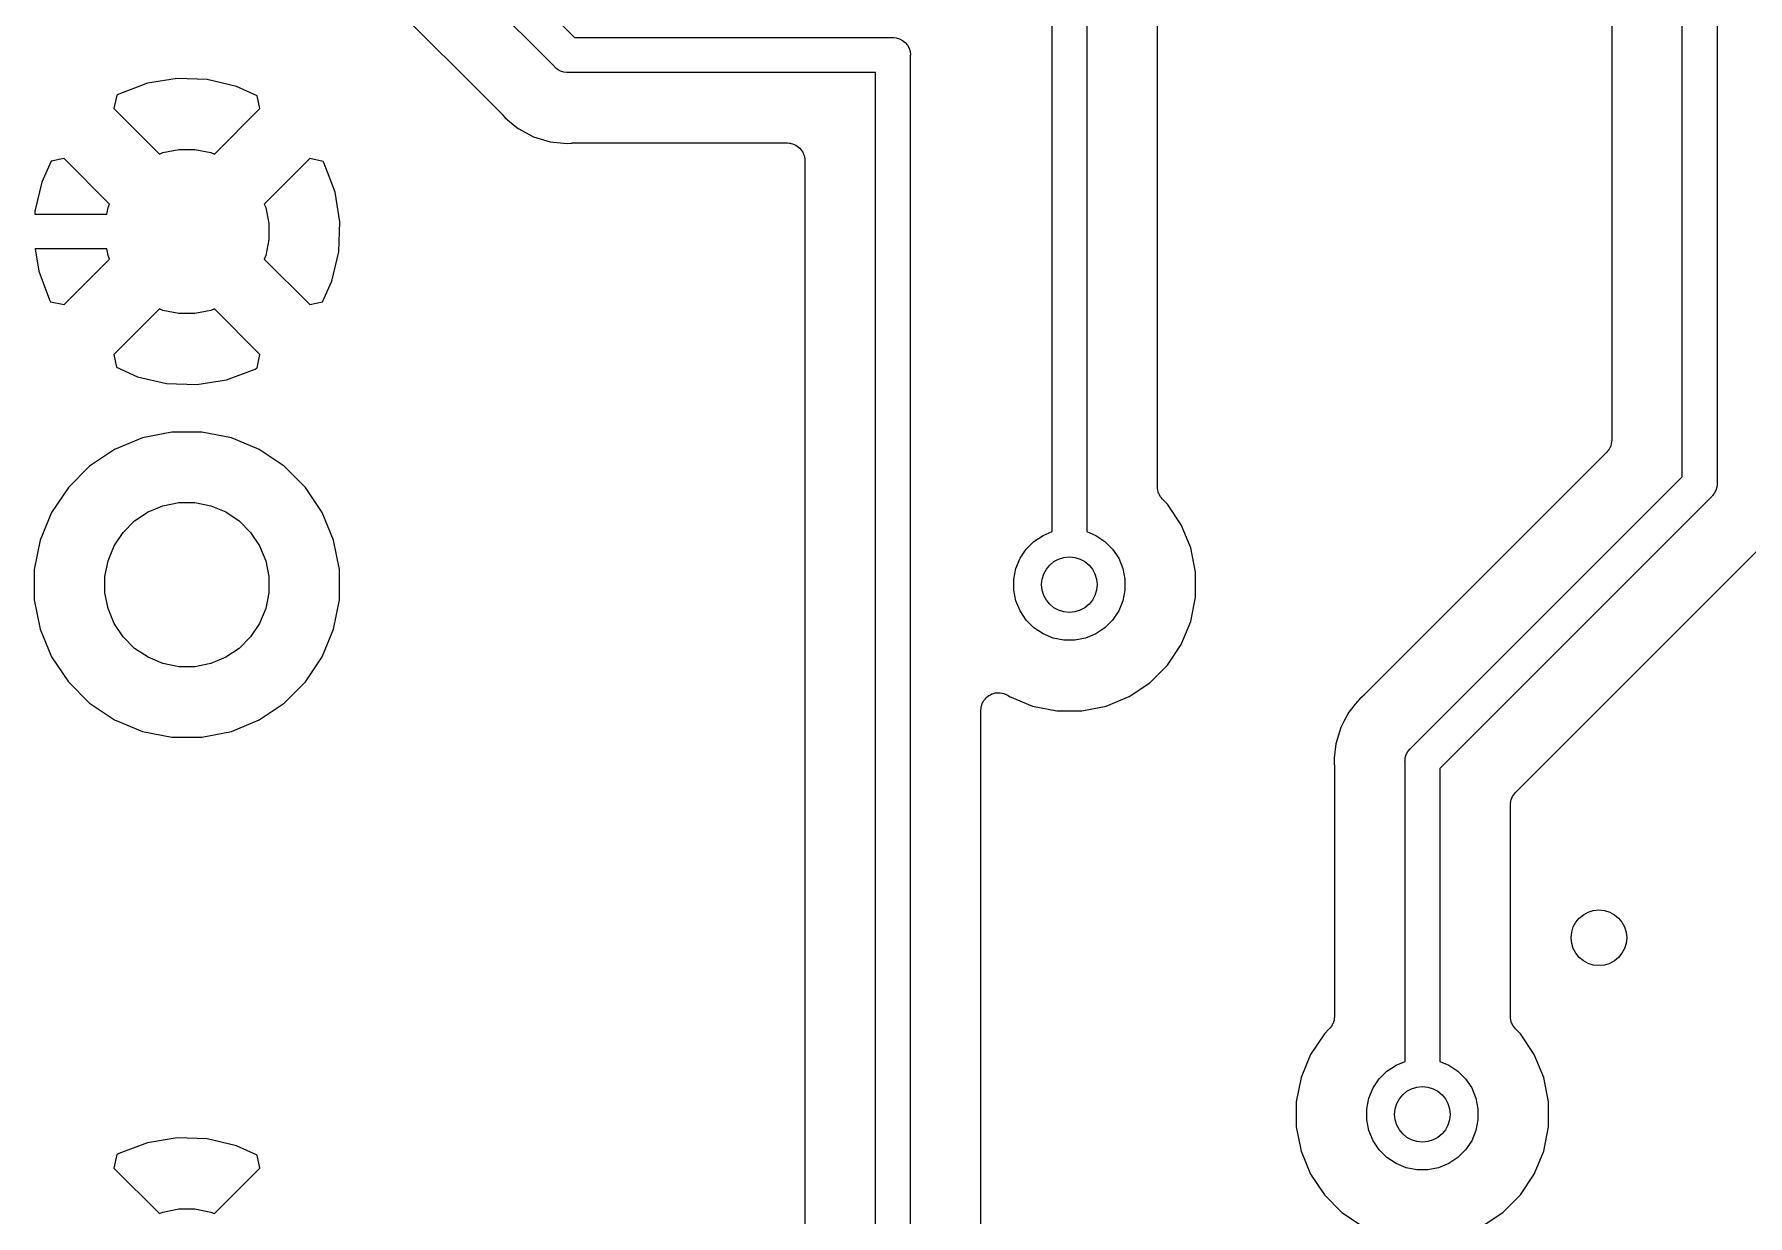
# Model space of a CAD drawing. Extents: x 4.65 to 8.55, y -5.31 to -3.29.
# Drawn here: x 5.3068 to 5.7922, y -4.8787 to -4.5441 of the extents above; entities that cross this region are included whole.
import ezdxf

# ---------------------------------------------------------------- set-up
doc = ezdxf.new("R2010")
doc.units = 0
doc.header["$MEASUREMENT"] = 0
doc.layers.add('BLACK', color=7, linetype='CONTINUOUS')

msp = doc.modelspace()

# ---------------------------------------------------------------- linework, layer by layer
at = {"layer": 'BLACK', "linetype": 'CONTINUOUS'}
for p, q in [((5.78346, -4.17878), (5.78346, -4.67122)), ((5.77362, -4.66942), (5.77362, -4.18058)), ((5.75362, -4.25337), (5.75362, -4.65906)), ((5.59508, -4.68499), (5.59508, -4.26501)), ((5.60492, -4.26501), (5.60492, -4.68499)), ((5.33995, -4.42523), (5.45979, -4.54508)), ((5.45411, -4.55331), (5.33426, -4.43346)), ((5.62492, -4.67229), (5.62492, -4.48559)), ((5.39449, -4.52198), (5.43909, -4.56658)), ((5.45979, -4.54508), (5.54976, -4.54508)), ((5.54976, -4.54508), (5.55, -4.54505)), ((5.55, -4.54505), (5.55024, -4.54508)), ((5.55024, -4.54508), (5.55024, -4.54508)), ((5.55024, -4.54508), (5.55096, -4.54515)), ((5.55096, -4.54515), (5.55189, -4.54543)), ((5.55189, -4.54543), (5.55275, -4.54589)), ((5.55275, -4.54589), (5.5535, -4.5465)), ((5.5535, -4.5465), (5.55411, -4.54725)), ((5.55411, -4.54725), (5.55457, -4.54811)), ((5.55457, -4.54811), (5.55485, -4.54904)), ((5.55485, -4.54904), (5.55495, -4.55)), ((5.55495, -4.55), (5.55492, -4.55024)), ((5.55492, -4.55024), (5.55492, -5.24796)), ((5.34722, -4.55665), (5.33881, -4.55803)), ((5.35573, -4.55694), (5.34722, -4.55665)), ((5.36402, -4.55889), (5.35573, -4.55694)), ((5.45426, -4.5535), (5.45411, -4.55331)), ((5.45445, -4.55365), (5.45426, -4.5535)), ((5.45489, -4.55401), (5.45445, -4.55365)), ((5.45445, -4.55365), (5.45445, -4.55365)), ((5.45501, -4.55411), (5.45489, -4.55401)), ((5.45586, -4.55457), (5.45501, -4.55411)), ((5.45679, -4.55485), (5.45586, -4.55457)), ((5.45751, -4.55492), (5.45679, -4.55485)), ((5.45776, -4.55495), (5.45751, -4.55492)), ((5.45751, -4.55492), (5.45751, -4.55492)), ((5.458, -4.55492), (5.45776, -4.55495)), ((5.54508, -4.55492), (5.458, -4.55492)), ((5.54508, -5.24976), (5.54508, -4.55492)), ((5.33013, -4.56137), (5.32934, -4.5652)), ((5.33069, -4.56107), (5.33013, -4.56137)), ((5.33881, -4.55803), (5.33069, -4.56107)), ((5.36991, -4.56156), (5.36402, -4.55889)), ((5.37066, -4.5652), (5.36991, -4.56156)), ((5.32934, -4.5652), (5.34222, -4.57808)), ((5.35778, -4.57808), (5.37066, -4.5652)), ((5.43909, -4.56658), (5.43914, -4.56663)), ((5.43914, -4.56663), (5.43928, -4.5668)), ((5.43928, -4.5668), (5.43942, -4.56695)), ((5.43942, -4.56695), (5.44005, -4.56771)), ((5.44005, -4.56771), (5.44081, -4.56833)), ((5.44081, -4.56833), (5.44081, -4.56833)), ((5.44081, -4.56833), (5.44304, -4.57016)), ((5.44304, -4.57016), (5.44304, -4.57016)), ((5.44304, -4.57016), (5.44384, -4.57082)), ((5.44384, -4.57082), (5.44817, -4.57314)), ((5.34322, -4.57766), (5.34771, -4.57677)), ((5.34771, -4.57677), (5.35229, -4.57677)), ((5.35229, -4.57677), (5.35678, -4.57766)), ((5.44817, -4.57314), (5.45287, -4.57456)), ((5.45287, -4.57456), (5.45678, -4.57495)), ((5.45678, -4.57495), (5.45678, -4.57495)), ((5.45678, -4.57495), (5.45776, -4.57504)), ((5.45776, -4.57504), (5.45874, -4.57495)), ((5.45874, -4.57495), (5.4588, -4.57494)), ((5.4588, -4.57494), (5.45902, -4.57494)), ((5.45902, -4.57494), (5.45923, -4.57492)), ((5.45923, -4.57492), (5.52008, -4.57492)), ((5.52008, -4.57492), (5.52011, -4.57492)), ((5.52011, -4.57492), (5.52011, -4.57492)), ((5.52011, -4.57492), (5.52011, -4.57492)), ((5.52011, -4.57492), (5.52015, -4.57492)), ((5.52015, -4.57492), (5.52062, -4.57497)), ((5.52062, -4.57497), (5.52108, -4.57502)), ((5.52108, -4.57502), (5.5211, -4.57503)), ((5.5211, -4.57503), (5.52112, -4.57503)), ((5.52112, -4.57503), (5.52157, -4.57517)), ((5.52157, -4.57517), (5.52202, -4.57531)), ((5.52202, -4.57531), (5.52203, -4.57532)), ((5.52203, -4.57532), (5.52205, -4.57533)), ((5.52205, -4.57533), (5.52246, -4.57555)), ((5.52246, -4.57555), (5.52287, -4.57578)), ((5.52287, -4.57578), (5.52289, -4.57579)), ((5.52289, -4.57579), (5.5229, -4.5758)), ((5.5229, -4.5758), (5.52326, -4.5761)), ((5.52326, -4.5761), (5.52363, -4.5764)), ((5.52363, -4.5764), (5.52364, -4.57641)), ((5.52364, -4.57641), (5.52365, -4.57642)), ((5.52365, -4.57642), (5.52394, -4.57679)), ((5.52394, -4.57679), (5.52424, -4.57715)), ((5.52424, -4.57715), (5.52425, -4.57717)), ((5.52425, -4.57717), (5.52426, -4.57718)), ((5.52426, -4.57718), (5.52448, -4.5776)), ((5.31156, -4.58009), (5.30889, -4.58598)), ((5.3152, -4.57934), (5.31156, -4.58009)), ((5.32808, -4.59222), (5.3152, -4.57934)), ((5.34222, -4.57808), (5.34322, -4.57766)), ((5.35678, -4.57766), (5.35778, -4.57808)), ((5.3848, -4.57934), (5.37192, -4.59222)), ((5.38863, -4.58013), (5.3848, -4.57934)), ((5.38893, -4.58069), (5.38863, -4.58013)), ((5.39197, -4.58881), (5.38893, -4.58069)), ((5.52448, -4.5776), (5.5247, -4.57802)), ((5.5247, -4.57802), (5.52471, -4.57803)), ((5.52471, -4.57803), (5.52471, -4.57805)), ((5.52471, -4.57805), (5.52485, -4.5785)), ((5.52485, -4.5785), (5.52498, -4.57895)), ((5.52498, -4.57895), (5.52499, -4.57897)), ((5.52499, -4.57897), (5.52499, -4.57898)), ((5.52499, -4.57898), (5.52503, -4.57945)), ((5.52503, -4.57945), (5.52508, -4.57992)), ((5.52508, -4.57992), (5.52508, -5.24853)), ((5.30889, -4.58598), (5.30694, -4.59427)), ((5.39335, -4.59722), (5.39197, -4.58881)), ((5.30694, -4.59427), (5.30691, -4.59508)), ((5.30691, -4.59508), (5.3273, -4.59508)), ((5.3273, -4.59508), (5.32766, -4.59322)), ((5.32766, -4.59322), (5.32808, -4.59222)), ((5.37192, -4.59222), (5.37234, -4.59322)), ((5.37234, -4.59322), (5.37323, -4.59771)), ((5.37323, -4.59771), (5.37323, -4.60229)), ((5.39306, -4.60573), (5.39335, -4.59722)), ((5.307, -4.60492), (5.30803, -4.61119)), ((5.3273, -4.60492), (5.307, -4.60492)), ((5.32766, -4.60678), (5.3273, -4.60492)), ((5.37323, -4.60229), (5.37234, -4.60678)), ((5.39111, -4.61402), (5.39306, -4.60573)), ((5.30803, -4.61119), (5.31107, -4.61931)), ((5.3152, -4.62066), (5.32808, -4.60778)), ((5.32808, -4.60778), (5.32766, -4.60678)), ((5.37234, -4.60678), (5.37192, -4.60778)), ((5.37192, -4.60778), (5.3848, -4.62066)), ((5.38844, -4.61991), (5.39111, -4.61402)), ((5.31107, -4.61931), (5.31137, -4.61987)), ((5.31137, -4.61987), (5.3152, -4.62066)), ((5.3848, -4.62066), (5.38844, -4.61991)), ((5.34222, -4.62192), (5.32934, -4.6348)), ((5.34322, -4.62234), (5.34222, -4.62192)), ((5.34771, -4.62323), (5.34322, -4.62234)), ((5.35229, -4.62323), (5.34771, -4.62323)), ((5.35678, -4.62234), (5.35229, -4.62323)), ((5.35778, -4.62192), (5.35678, -4.62234)), ((5.37066, -4.6348), (5.35778, -4.62192)), ((5.32934, -4.6348), (5.33009, -4.63844)), ((5.36987, -4.63863), (5.37066, -4.6348)), ((5.33009, -4.63844), (5.33598, -4.64111)), ((5.36119, -4.64197), (5.36931, -4.63893)), ((5.36931, -4.63893), (5.36987, -4.63863)), ((5.33598, -4.64111), (5.34427, -4.64306)), ((5.34427, -4.64306), (5.35278, -4.64335)), ((5.35278, -4.64335), (5.36119, -4.64197)), ((5.33739, -4.65843), (5.32952, -4.66169)), ((5.34574, -4.65677), (5.33739, -4.65843)), ((5.35426, -4.65677), (5.34574, -4.65677)), ((5.36261, -4.65843), (5.35426, -4.65677)), ((5.37048, -4.66169), (5.36261, -4.65843)), ((5.75357, -4.65959), (5.75352, -4.66005)), ((5.75362, -4.65913), (5.75357, -4.65959)), ((5.75362, -4.65906), (5.75362, -4.65908)), ((5.75362, -4.65908), (5.75362, -4.65908)), ((5.75362, -4.65908), (5.75362, -4.65908)), ((5.75362, -4.65908), (5.75362, -4.65913)), ((5.32952, -4.66169), (5.32244, -4.66642)), ((5.37756, -4.66642), (5.37048, -4.66169)), ((5.75216, -4.6626), (5.68342, -4.73134)), ((5.75245, -4.66224), (5.75216, -4.6626)), ((5.75275, -4.66189), (5.75245, -4.66224)), ((5.75276, -4.66186), (5.75275, -4.66189)), ((5.75278, -4.66184), (5.75276, -4.66186)), ((5.753, -4.66144), (5.75278, -4.66184)), ((5.75322, -4.66103), (5.753, -4.66144)), ((5.75323, -4.66101), (5.75322, -4.66103)), ((5.75324, -4.66098), (5.75323, -4.66101)), ((5.75337, -4.66054), (5.75324, -4.66098)), ((5.75351, -4.6601), (5.75337, -4.66054)), ((5.75352, -4.66008), (5.75351, -4.6601)), ((5.75352, -4.66005), (5.75352, -4.66008)), ((5.32244, -4.66642), (5.31642, -4.67244)), ((5.38358, -4.67244), (5.37756, -4.66642)), ((5.69669, -4.74635), (5.77362, -4.66942)), ((5.31642, -4.67244), (5.31169, -4.67952)), ((5.38831, -4.67952), (5.38358, -4.67244)), ((5.62497, -4.67275), (5.62492, -4.67229)), ((5.62501, -4.67321), (5.62497, -4.67275)), ((5.62501, -4.67324), (5.62501, -4.67321)), ((5.62502, -4.67327), (5.62501, -4.67324)), ((5.62515, -4.67371), (5.62502, -4.67327)), ((5.62528, -4.67415), (5.62515, -4.67371)), ((5.62529, -4.67418), (5.62528, -4.67415)), ((5.6253, -4.6742), (5.62529, -4.67418)), ((5.62552, -4.67461), (5.6253, -4.6742)), ((5.78264, -4.67422), (5.78219, -4.67477)), ((5.78266, -4.6742), (5.78264, -4.67422)), ((5.78311, -4.67335), (5.78266, -4.6742)), ((5.78339, -4.67242), (5.78311, -4.67335)), ((5.78346, -4.6717), (5.78339, -4.67242)), ((5.78346, -4.67122), (5.78349, -4.67146)), ((5.78349, -4.67146), (5.78346, -4.6717)), ((5.78346, -4.6717), (5.78346, -4.6717)), ((5.339, -4.67942), (5.34322, -4.67766)), ((5.34322, -4.67766), (5.34771, -4.67677)), ((5.34771, -4.67677), (5.35229, -4.67677)), ((5.35229, -4.67677), (5.35678, -4.67766)), ((5.35678, -4.67766), (5.361, -4.67942)), ((5.62573, -4.67502), (5.62552, -4.67461)), ((5.62574, -4.67504), (5.62573, -4.67502)), ((5.62576, -4.67506), (5.62574, -4.67504)), ((5.62605, -4.67542), (5.62576, -4.67506)), ((5.62634, -4.67578), (5.62605, -4.67542)), ((5.62637, -4.67582), (5.62634, -4.67578)), ((5.62639, -4.67583), (5.62637, -4.67582)), ((5.62637, -4.67582), (5.62637, -4.67582)), ((5.62637, -4.67582), (5.62637, -4.67582)), ((5.62777, -4.67721), (5.62639, -4.67583)), ((5.63168, -4.68307), (5.62777, -4.67721)), ((5.78185, -4.67511), (5.70492, -4.75204)), ((5.78204, -4.67495), (5.78185, -4.67511)), ((5.78219, -4.67477), (5.78204, -4.67495)), ((5.78219, -4.67477), (5.78219, -4.67477)), ((5.31169, -4.67952), (5.30843, -4.68739)), ((5.33196, -4.68519), (5.33519, -4.68196)), ((5.33519, -4.68196), (5.339, -4.67942)), ((5.361, -4.67942), (5.36481, -4.68196)), ((5.36481, -4.68196), (5.36804, -4.68519)), ((5.39157, -4.68739), (5.38831, -4.67952)), ((5.63437, -4.68957), (5.63168, -4.68307)), ((5.30843, -4.68739), (5.30677, -4.69574)), ((5.32942, -4.689), (5.33196, -4.68519)), ((5.36804, -4.68519), (5.37058, -4.689)), ((5.39323, -4.69574), (5.39157, -4.68739)), ((5.58777, -4.68996), (5.58996, -4.68777)), ((5.58996, -4.68777), (5.59254, -4.68604)), ((5.59254, -4.68604), (5.59508, -4.68499)), ((5.60492, -4.68499), (5.60746, -4.68604)), ((5.60746, -4.68604), (5.61004, -4.68777)), ((5.61004, -4.68777), (5.61223, -4.68996)), ((5.32677, -4.69771), (5.32766, -4.69322)), ((5.32766, -4.69322), (5.32942, -4.689)), ((5.37058, -4.689), (5.37234, -4.69322)), ((5.37234, -4.69322), (5.37323, -4.69771)), ((5.58486, -4.69541), (5.58604, -4.69254)), ((5.58604, -4.69254), (5.58777, -4.68996)), ((5.61223, -4.68996), (5.61396, -4.69254)), ((5.61396, -4.69254), (5.61514, -4.69541)), ((5.63575, -4.69648), (5.63437, -4.68957)), ((5.72639, -4.75886), (5.79513, -4.69012)), ((5.30677, -4.69574), (5.30677, -4.70426)), ((5.32677, -4.70229), (5.32677, -4.69771)), ((5.37323, -4.69771), (5.37323, -4.70229)), ((5.39323, -4.70426), (5.39323, -4.69574)), ((5.58425, -4.69845), (5.58486, -4.69541)), ((5.58425, -4.70155), (5.58425, -4.69845)), ((5.61514, -4.69541), (5.61575, -4.69845)), ((5.61575, -4.69845), (5.61575, -4.70155)), ((5.63575, -4.70352), (5.63575, -4.69648)), ((5.32766, -4.70678), (5.32677, -4.70229)), ((5.37323, -4.70229), (5.37234, -4.70678)), ((5.58486, -4.70459), (5.58425, -4.70155)), ((5.61575, -4.70155), (5.61514, -4.70459)), ((5.30677, -4.70426), (5.30843, -4.71261)), ((5.32942, -4.711), (5.32766, -4.70678)), ((5.37234, -4.70678), (5.37058, -4.711)), ((5.39157, -4.71261), (5.39323, -4.70426)), ((5.58604, -4.70746), (5.58486, -4.70459)), ((5.58777, -4.71004), (5.58604, -4.70746)), ((5.61396, -4.70746), (5.61223, -4.71004)), ((5.61514, -4.70459), (5.61396, -4.70746)), ((5.63437, -4.71043), (5.63575, -4.70352)), ((5.30843, -4.71261), (5.31169, -4.72048)), ((5.33196, -4.71481), (5.32942, -4.711)), ((5.37058, -4.711), (5.36804, -4.71481)), ((5.38831, -4.72048), (5.39157, -4.71261)), ((5.58996, -4.71223), (5.58777, -4.71004)), ((5.59254, -4.71396), (5.58996, -4.71223)), ((5.61004, -4.71223), (5.60746, -4.71396)), ((5.61223, -4.71004), (5.61004, -4.71223)), ((5.63168, -4.71693), (5.63437, -4.71043)), ((5.33519, -4.71804), (5.33196, -4.71481)), ((5.36804, -4.71481), (5.36481, -4.71804)), ((5.59541, -4.71514), (5.59254, -4.71396)), ((5.59845, -4.71575), (5.59541, -4.71514)), ((5.60155, -4.71575), (5.59845, -4.71575)), ((5.60459, -4.71514), (5.60155, -4.71575)), ((5.60746, -4.71396), (5.60459, -4.71514)), ((5.62777, -4.72279), (5.63168, -4.71693)), ((5.31169, -4.72048), (5.31642, -4.72756)), ((5.339, -4.72058), (5.33519, -4.71804)), ((5.34322, -4.72234), (5.339, -4.72058)), ((5.34771, -4.72323), (5.34322, -4.72234)), ((5.35678, -4.72234), (5.35229, -4.72323)), ((5.361, -4.72058), (5.35678, -4.72234)), ((5.36481, -4.71804), (5.361, -4.72058)), ((5.38358, -4.72756), (5.38831, -4.72048)), ((5.62279, -4.72777), (5.62777, -4.72279)), ((5.31642, -4.72756), (5.32244, -4.73358)), ((5.35229, -4.72323), (5.34771, -4.72323)), ((5.37756, -4.73358), (5.38358, -4.72756)), ((5.5758, -4.73277), (5.5761, -4.7324)), ((5.5761, -4.7324), (5.57641, -4.73203)), ((5.57641, -4.73203), (5.57642, -4.73203)), ((5.57642, -4.73202), (5.57679, -4.73172)), ((5.57642, -4.73203), (5.57642, -4.73202)), ((5.57679, -4.73172), (5.57717, -4.73142)), ((5.57717, -4.73142), (5.57717, -4.73141)), ((5.57717, -4.73141), (5.57718, -4.73141)), ((5.57718, -4.73141), (5.57761, -4.73119)), ((5.57761, -4.73119), (5.57803, -4.73096)), ((5.57803, -4.73096), (5.57804, -4.73096)), ((5.57804, -4.73096), (5.57805, -4.73096)), ((5.57805, -4.73096), (5.5785, -4.73082)), ((5.5785, -4.73082), (5.57896, -4.73068)), ((5.57896, -4.73068), (5.57897, -4.73068)), ((5.57897, -4.73068), (5.57898, -4.73068)), ((5.57898, -4.73068), (5.57946, -4.73064)), ((5.57946, -4.73064), (5.57993, -4.73059)), ((5.57993, -4.73059), (5.57995, -4.73059)), ((5.57995, -4.73059), (5.57996, -4.73059)), ((5.57996, -4.73059), (5.58043, -4.73064)), ((5.58043, -4.73064), (5.58091, -4.73069)), ((5.58091, -4.73069), (5.58092, -4.73069)), ((5.58092, -4.73069), (5.58093, -4.73069)), ((5.58093, -4.73069), (5.58139, -4.73084)), ((5.58139, -4.73084), (5.58184, -4.73097)), ((5.58184, -4.73097), (5.58185, -4.73098)), ((5.58185, -4.73098), (5.58186, -4.73098)), ((5.58186, -4.73098), (5.58228, -4.73121)), ((5.58228, -4.73121), (5.5827, -4.73143)), ((5.5827, -4.73143), (5.58307, -4.73168)), ((5.58307, -4.73168), (5.58957, -4.73437)), ((5.61043, -4.73437), (5.61693, -4.73168)), ((5.61693, -4.73168), (5.62279, -4.72777)), ((5.68229, -4.73229), (5.681, -4.73387)), ((5.68305, -4.73167), (5.68229, -4.73229)), ((5.6832, -4.73152), (5.68305, -4.73167)), ((5.68337, -4.73139), (5.6832, -4.73152)), ((5.68342, -4.73134), (5.68337, -4.73139)), ((5.32244, -4.73358), (5.32952, -4.73831)), ((5.37048, -4.73831), (5.37756, -4.73358)), ((5.57492, -4.73552), (5.57498, -4.73504)), ((5.57492, -4.73554), (5.57492, -4.73552)), ((5.57492, -4.73554), (5.57492, -4.73554)), ((5.57492, -4.73554), (5.57492, -4.73554)), ((5.57492, -4.73559), (5.57492, -4.73554)), ((5.57492, -5.23761), (5.57492, -4.73559)), ((5.57498, -4.73504), (5.57503, -4.73457)), ((5.57503, -4.73455), (5.57518, -4.73409)), ((5.57503, -4.73456), (5.57503, -4.73455)), ((5.57503, -4.73457), (5.57503, -4.73456)), ((5.57518, -4.73409), (5.57532, -4.73364)), ((5.57532, -4.73363), (5.57533, -4.73362)), ((5.57532, -4.73364), (5.57532, -4.73363)), ((5.57533, -4.73362), (5.57556, -4.7332)), ((5.57556, -4.7332), (5.57578, -4.73278)), ((5.57578, -4.73278), (5.57579, -4.73278)), ((5.57579, -4.73278), (5.5758, -4.73277)), ((5.58957, -4.73437), (5.59648, -4.73575)), ((5.59648, -4.73575), (5.60352, -4.73575)), ((5.60352, -4.73575), (5.61043, -4.73437)), ((5.67918, -4.73609), (5.67775, -4.73875)), ((5.681, -4.73387), (5.67918, -4.73609)), ((5.681, -4.73387), (5.681, -4.73387)), ((5.32952, -4.73831), (5.33739, -4.74157)), ((5.33739, -4.74157), (5.34574, -4.74323)), ((5.35426, -4.74323), (5.36261, -4.74157)), ((5.36261, -4.74157), (5.37048, -4.73831)), ((5.67686, -4.74042), (5.67544, -4.74511)), ((5.67775, -4.73875), (5.67686, -4.74042)), ((5.67775, -4.73875), (5.67775, -4.73875)), ((5.34574, -4.74323), (5.35426, -4.74323)), ((5.67544, -4.74511), (5.67505, -4.74902)), ((5.69589, -4.74725), (5.6965, -4.7465)), ((5.6965, -4.7465), (5.69669, -4.74635)), ((5.67505, -4.74902), (5.67496, -4.75)), ((5.67496, -4.75), (5.67505, -4.75098)), ((5.67505, -4.74902), (5.67505, -4.74902)), ((5.67505, -4.75098), (5.67506, -4.75105)), ((5.67506, -4.75105), (5.67506, -4.75126)), ((5.67506, -4.75126), (5.67508, -4.75147)), ((5.67508, -4.75147), (5.67508, -4.82229)), ((5.69505, -4.75), (5.69508, -4.74976)), ((5.69508, -4.75024), (5.69505, -4.75)), ((5.69508, -4.74976), (5.69515, -4.74904)), ((5.69508, -4.74976), (5.69508, -4.74976)), ((5.69508, -4.83499), (5.69508, -4.75024)), ((5.69515, -4.74904), (5.69543, -4.74811)), ((5.69543, -4.74811), (5.69589, -4.74725)), ((5.70492, -4.75204), (5.70492, -4.83499)), ((5.72497, -4.76186), (5.72502, -4.76141)), ((5.72502, -4.76141), (5.72503, -4.76138)), ((5.72503, -4.76135), (5.72517, -4.76091)), ((5.72503, -4.76138), (5.72503, -4.76135)), ((5.72517, -4.76091), (5.72531, -4.76047)), ((5.72531, -4.76047), (5.72532, -4.76045)), ((5.72532, -4.76045), (5.72533, -4.76042)), ((5.72533, -4.76042), (5.72555, -4.76002)), ((5.72555, -4.76002), (5.72577, -4.75961)), ((5.72577, -4.75961), (5.72578, -4.75959)), ((5.72578, -4.75959), (5.7258, -4.75957)), ((5.7258, -4.75957), (5.72609, -4.75922)), ((5.72609, -4.75922), (5.72639, -4.75886)), ((5.72492, -4.76232), (5.72497, -4.76186)), ((5.72492, -4.76238), (5.72492, -4.76232)), ((5.72492, -4.76239), (5.72492, -4.76238)), ((5.72492, -4.76238), (5.72492, -4.76238)), ((5.72492, -4.76238), (5.72492, -4.76238)), ((5.72492, -4.82229), (5.72492, -4.76239)), ((5.67445, -4.82467), (5.67423, -4.82508)), ((5.67467, -4.82426), (5.67445, -4.82467)), ((5.67468, -4.82424), (5.67467, -4.82426)), ((5.67469, -4.82422), (5.67468, -4.82424)), ((5.67483, -4.82377), (5.67469, -4.82422)), ((5.67497, -4.82333), (5.67483, -4.82377)), ((5.67498, -4.82328), (5.67497, -4.82331)), ((5.67497, -4.82331), (5.67497, -4.82333)), ((5.67503, -4.82282), (5.67498, -4.82328)), ((5.67508, -4.82236), (5.67503, -4.82282)), ((5.67508, -4.82229), (5.67508, -4.82231)), ((5.67508, -4.82231), (5.67508, -4.82231)), ((5.67508, -4.82231), (5.67508, -4.82231)), ((5.67508, -4.82231), (5.67508, -4.82236)), ((5.72497, -4.82275), (5.72492, -4.82229)), ((5.72501, -4.82321), (5.72497, -4.82275)), ((5.72501, -4.82324), (5.72501, -4.82321)), ((5.72502, -4.82327), (5.72501, -4.82324)), ((5.72515, -4.82371), (5.72502, -4.82327)), ((5.72528, -4.82415), (5.72515, -4.82371)), ((5.72529, -4.82418), (5.72528, -4.82415)), ((5.7253, -4.8242), (5.72529, -4.82418)), ((5.72552, -4.82461), (5.7253, -4.8242)), ((5.72573, -4.82502), (5.72552, -4.82461)), ((5.67223, -4.82721), (5.66832, -4.83307)), ((5.67361, -4.82583), (5.67223, -4.82721)), ((5.67391, -4.82547), (5.67361, -4.82583)), ((5.6742, -4.82512), (5.67391, -4.82547)), ((5.67422, -4.8251), (5.6742, -4.82512)), ((5.67423, -4.82508), (5.67422, -4.8251)), ((5.72574, -4.82504), (5.72573, -4.82502)), ((5.72576, -4.82506), (5.72574, -4.82504)), ((5.72605, -4.82542), (5.72576, -4.82506)), ((5.72634, -4.82578), (5.72605, -4.82542)), ((5.72637, -4.82582), (5.72634, -4.82578)), ((5.72639, -4.82583), (5.72637, -4.82582)), ((5.72637, -4.82582), (5.72637, -4.82582)), ((5.72637, -4.82582), (5.72637, -4.82582)), ((5.72777, -4.82721), (5.72639, -4.82583)), ((5.73168, -4.83307), (5.72777, -4.82721)), ((5.66832, -4.83307), (5.66563, -4.83957)), ((5.73437, -4.83957), (5.73168, -4.83307)), ((5.68777, -4.83996), (5.68996, -4.83777)), ((5.68996, -4.83777), (5.69254, -4.83604)), ((5.69254, -4.83604), (5.69508, -4.83499)), ((5.70492, -4.83499), (5.70746, -4.83604)), ((5.70746, -4.83604), (5.71004, -4.83777)), ((5.71004, -4.83777), (5.71223, -4.83996)), ((5.66563, -4.83957), (5.66425, -4.84648)), ((5.68486, -4.84541), (5.68604, -4.84254)), ((5.68604, -4.84254), (5.68777, -4.83996)), ((5.71223, -4.83996), (5.71396, -4.84254)), ((5.71396, -4.84254), (5.71514, -4.84541)), ((5.73575, -4.84648), (5.73437, -4.83957)), ((5.66425, -4.84648), (5.66425, -4.85352)), ((5.68425, -4.84845), (5.68486, -4.84541)), ((5.68425, -4.85155), (5.68425, -4.84845)), ((5.71514, -4.84541), (5.71575, -4.84845)), ((5.71575, -4.84845), (5.71575, -4.85155)), ((5.73575, -4.85352), (5.73575, -4.84648)), ((5.66425, -4.85352), (5.66563, -4.86043)), ((5.68486, -4.85459), (5.68425, -4.85155)), ((5.71575, -4.85155), (5.71514, -4.85459)), ((5.73437, -4.86043), (5.73575, -4.85352)), ((5.33881, -4.85803), (5.33069, -4.86107)), ((5.34722, -4.85665), (5.33881, -4.85803)), ((5.35573, -4.85694), (5.34722, -4.85665)), ((5.36402, -4.85889), (5.35573, -4.85694)), ((5.68604, -4.85746), (5.68486, -4.85459)), ((5.68777, -4.86004), (5.68604, -4.85746)), ((5.71396, -4.85746), (5.71223, -4.86004)), ((5.71514, -4.85459), (5.71396, -4.85746)), ((5.33013, -4.86137), (5.32934, -4.8652)), ((5.33069, -4.86107), (5.33013, -4.86137)), ((5.36991, -4.86156), (5.36402, -4.85889)), ((5.37066, -4.8652), (5.36991, -4.86156)), ((5.66563, -4.86043), (5.66832, -4.86693)), ((5.68996, -4.86223), (5.68777, -4.86004)), ((5.69254, -4.86396), (5.68996, -4.86223)), ((5.71004, -4.86223), (5.70746, -4.86396)), ((5.71223, -4.86004), (5.71004, -4.86223)), ((5.73168, -4.86693), (5.73437, -4.86043)), ((5.32934, -4.8652), (5.34222, -4.87808)), ((5.35778, -4.87808), (5.37066, -4.8652)), ((5.66832, -4.86693), (5.67223, -4.87279)), ((5.69541, -4.86514), (5.69254, -4.86396)), ((5.69845, -4.86575), (5.69541, -4.86514)), ((5.70155, -4.86575), (5.69845, -4.86575)), ((5.70459, -4.86514), (5.70155, -4.86575)), ((5.70746, -4.86396), (5.70459, -4.86514)), ((5.72777, -4.87279), (5.73168, -4.86693)), ((5.67223, -4.87279), (5.67721, -4.87777)), ((5.72279, -4.87777), (5.72777, -4.87279)), ((5.34222, -4.87808), (5.34322, -4.87766)), ((5.34322, -4.87766), (5.34771, -4.87677)), ((5.34771, -4.87677), (5.35229, -4.87677)), ((5.35229, -4.87677), (5.35678, -4.87766)), ((5.35678, -4.87766), (5.35778, -4.87808)), ((5.67721, -4.87777), (5.68307, -4.88168)), ((5.71693, -4.88168), (5.72279, -4.87777))]:
    msp.add_line(p, q, dxfattribs=at)
at = {"layer": 'BLACK'}
for centre in [(5.6, -4.7), (5.75, -4.8), (5.7, -4.85)]:
    msp.add_circle(centre, 0.00787, dxfattribs=at)

doc.saveas('drawing.dxf')
